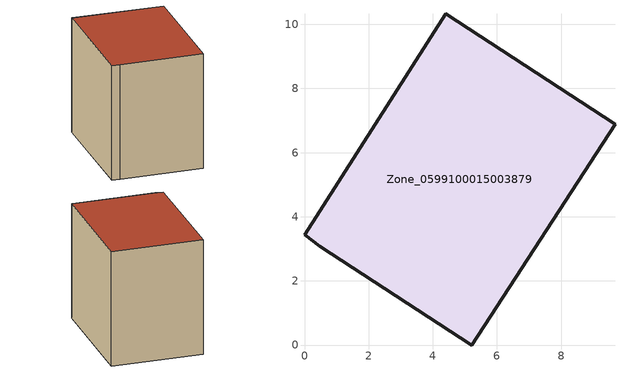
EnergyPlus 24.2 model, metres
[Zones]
Zone_0599100015003879
 floor ground (C_G): 4.4,10.32 9.68,6.89 5.22,0 0.47,3.08 0,3.44 z0.88
 wall outside (C_F): 0.47,3.08 5.22,0 9.68,6.89 4.4,10.32 0,3.44 0.47,3.08 z0.88:8.97
 roof outside (C_R): 9.68,6.89 4.4,10.32 0,3.44 0.47,3.08 5.22,0 z8.97
[BUILDING]
Pand.0599100015003879: North Axis=0; Terrain=City; Loads Convergence Tolerance Value=0.04; Temperature Convergence Tolerance Value=0.4; Solar Distribution=FullExterior; Maximum Number of Warmup Days=25; Minimum Number of Warmup Days=1
[Site:Location]
Rotterdam.The.Hague.AP_ZH_NLD Design_Conditions: Latitude=51.96; Longitude=4.45; Time Zone=1; Elevation=-4.5
[SITE:GROUNDTEMPERATURE:BUILDINGSURFACE]
18, 18, 18, 18, 18, 18, 18, 18, 18, 18, 18, 18
[MATERIAL] Thermal Absorptance=0.9; Solar Absorptance=0.7; Visible Absorptance=0.7
Name | Roughness | Thickness | Conductivity | Density | Specific Heat
G.TI.1965-1974 | MediumSmooth | 0.15 | 0.882353 | 540 | 1210
F.TI.1965-1974 | Rough | 0.3 | 0.697674 | 1920 | 840
R.TI.1965-1974 | MediumRough | 0.2 | 0.232558 | 1500 | 1000
[CONSTRUCTION]
C_G: G.TI.1965-1974
C_F: F.TI.1965-1974
C_R: R.TI.1965-1974
[ZONE]
Zone_0599100015003879: Type=1; Multiplier=1; Ceiling Height=Autocalculate; Volume=Autocalculate; Floor Area=autocalculate; Part of Total Floor Area=Yes
[ZONEINFILTRATION:DESIGNFLOWRATE]
Infil_Zone_0599100015003879: Zone or ZoneList or Space or SpaceList=Zone_0599100015003879; Schedule=AlwaysOn; Design Flow Rate Calculation Method=Flow/Area; Flow Rate per Floor Area=0.003; Constant Term Coefficient=1; Temperature Term Coefficient=0; Velocity Term Coefficient=0; Velocity Squared Term Coefficient=0
[HVACTEMPLATE:ZONE:IDEALLOADSAIRSYSTEM]
Zone_0599100015003879: Maximum Heating Supply Air Temperature=50; Minimum Cooling Supply Air Temperature=13; Maximum Heating Supply Air Humidity Ratio=0.0156; Minimum Cooling Supply Air Humidity Ratio=0.0077; Heating Limit=NoLimit; Cooling Limit=NoLimit; Dehumidification Control Type=ConstantSensibleHeatRatio; Cooling Sensible Heat Ratio=0.7; Dehumidification Setpoint=60; Humidification Control Type=None; Humidification Setpoint=30; Outdoor Air Method=None; Outdoor Air Flow Rate per Person=0.00944; Outdoor Air Flow Rate per Zone Floor Area=0; Outdoor Air Flow Rate per Zone=0; Demand Controlled Ventilation Type=None; Outdoor Air Economizer Type=NoEconomizer; Heat Recovery Type=None; Sensible Heat Recovery Effectiveness=0.7; Latent Heat Recovery Effectiveness=0.65
[ZONECONTROL:THERMOSTAT]
ThermostatControl_Zone_0599100015003879: Zone or ZoneList=Zone_0599100015003879; Control Type Schedule=DualSetpointControlType; Control 1=Thermostat_Zone_0599100015003879; Temperature Difference Between Cutout And Setpoint=0
[THERMOSTATSETPOINT:DUALSETPOINT]
Thermostat_Zone_0599100015003879: Heating Setpoint Temperature Schedule=HeatingSetpoint_Zone_0599100015003879; Cooling Setpoint Temperature Schedule=CoolingSetpoint_Zone_0599100015003879
[SCHEDULE:COMPACT]
HeatingSetpoint_Zone_0599100015003879: Through: 12/31, For: AllDays, Until: 24:00, 21
CoolingSetpoint_Zone_0599100015003879: Through: 12/31, For: AllDays, Until: 24:00, 24
DualSetpointControlType: Through: 12/31, For: AllDays, Until: 24:00, 4
AlwaysOn: Through: 12/31, For: AllDays, Until: 24:00, 1
